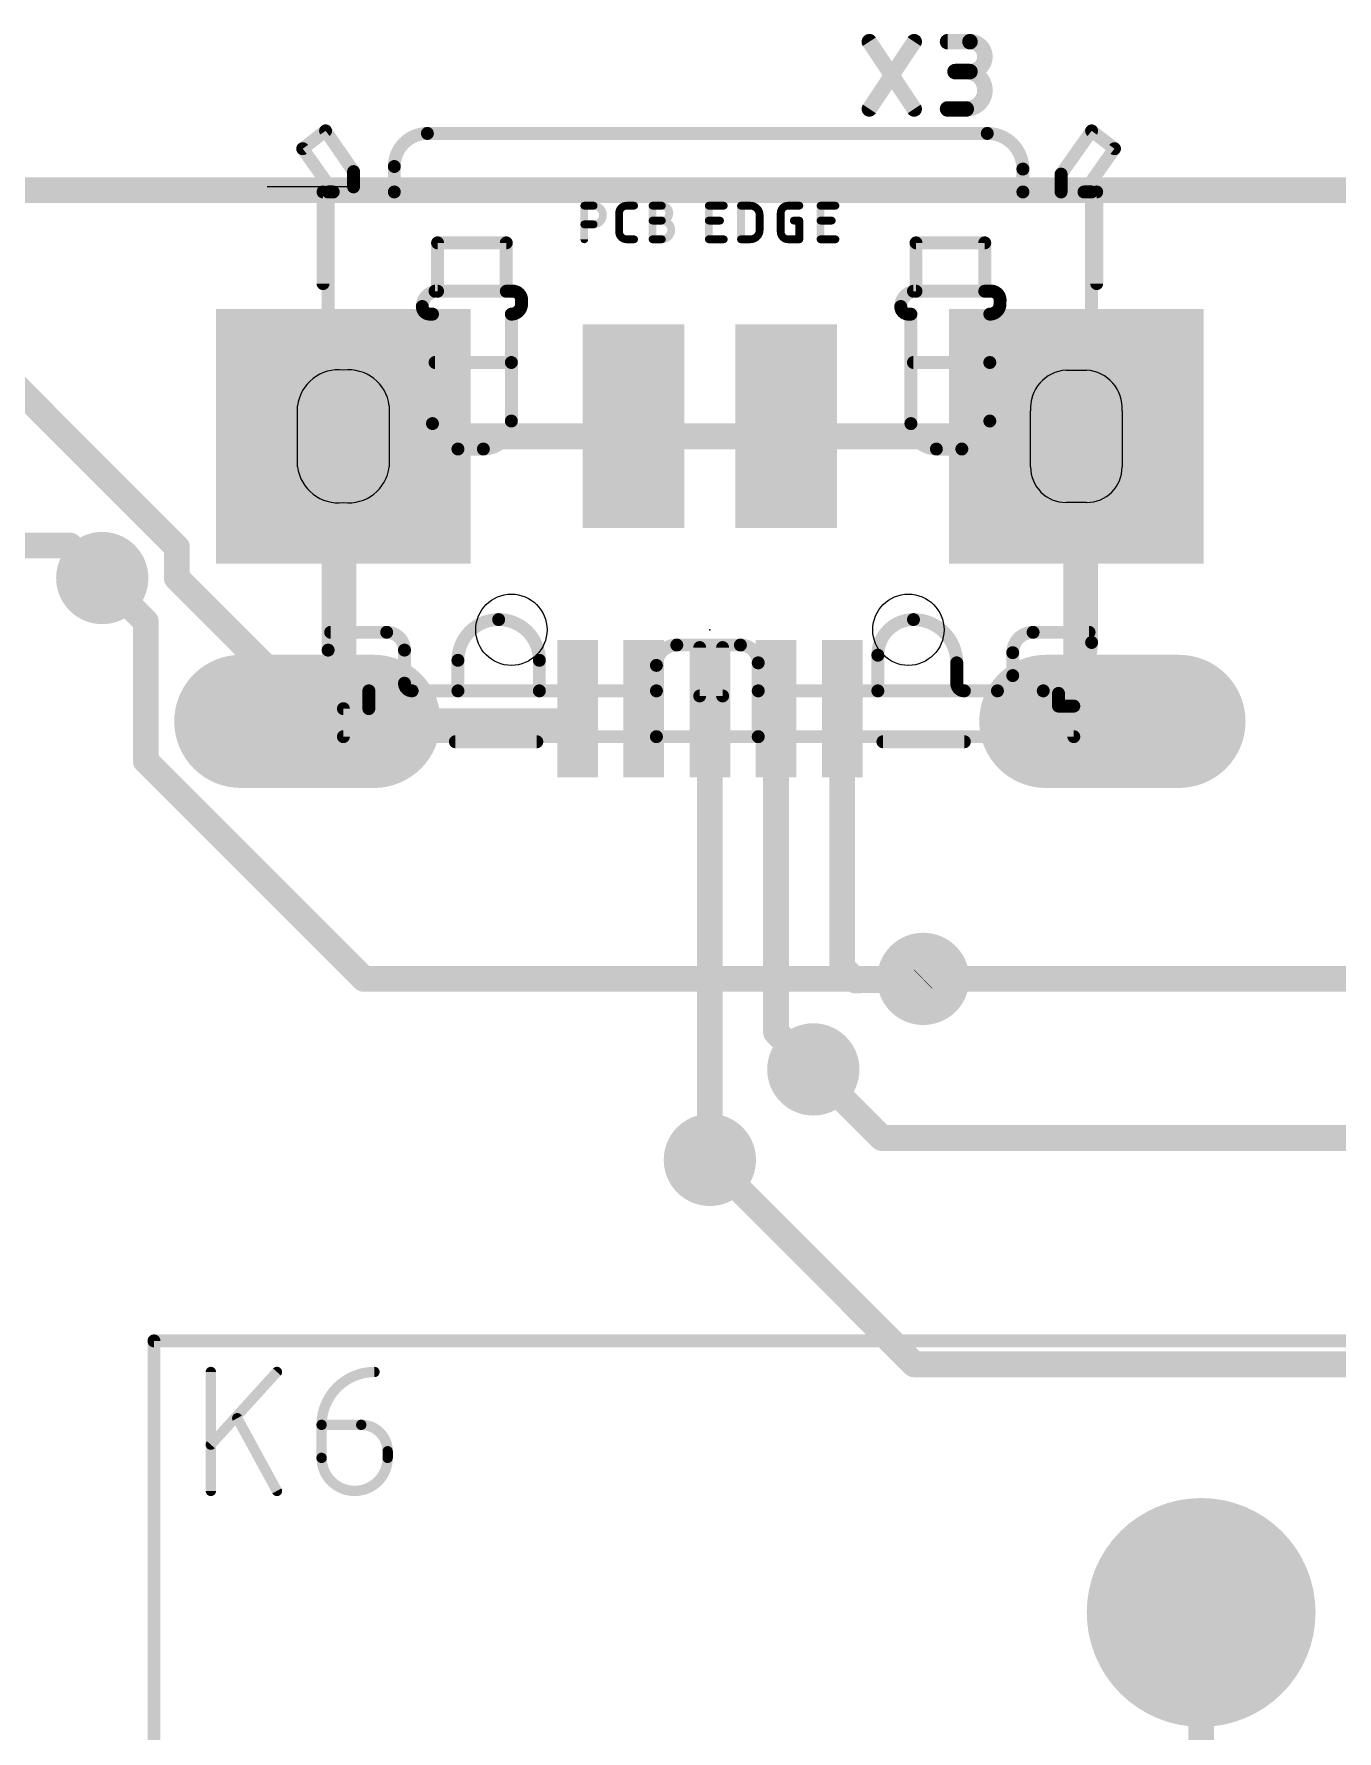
# Model space of a CAD drawing. Extents: x -145 to 0, y -20 to 96.
# Drawn here: x -20.99 to -8.19, y 79.48 to 96.15 of the extents above; entities that cross this region are included whole.
import ezdxf

# ---------------------------------------------------------------- set-up
doc = ezdxf.new("R2010")
doc.units = 0
for name, color, linetype in [('1', 12, 'CONTINUOUS'), ('16', 132, 'CONTINUOUS'), ('17', 110, 'CONTINUOUS'), ('18', 110, 'CONTINUOUS'), ('20', 31, 'CONTINUOUS'), ('21', 41, 'CONTINUOUS'), ('23', 53, 'CONTINUOUS'), ('25', 253, 'CONTINUOUS'), ('51', 253, 'CONTINUOUS')]:
    doc.layers.add(name, color=color, linetype=linetype)

# ---------------------------------------------------------------- blocks, each defined once
blk = doc.blocks.new('ROUNDP')
at = {"const_width": 0.5}
blk.add_lwpolyline([(0, -0.25, 1), (0, 0.25, 1), (0, -0.25)], format="xyb", dxfattribs=at)
blk = doc.blocks.new('RECT')
blk.add_solid([(-0.5, -0.5), (0.5, -0.5), (-0.5, 0.5), (0.5, 0.5)])
blk = doc.blocks.new('OFFSETP100')
at = {"const_width": 1}
blk.add_lwpolyline([(0, 0), (1, 0)], dxfattribs=at)
at = {"const_width": 0.5}
for points in [[(0, 0.25, 1), (0, -0.25)], [(1, -0.25, 1), (1, 0.25)]]:
    blk.add_lwpolyline(points, format="xyb", dxfattribs=at)
blk = doc.blocks.new('SQUAREP')
blk.add_solid([(-0.5, -0.5), (0.5, -0.5), (-0.5, 0.5), (0.5, 0.5)])
blk = doc.blocks.new('ROUNDV')
at = {"const_width": 0.5}
blk.add_lwpolyline([(0, -0.25, 1), (0, 0.25, 1), (0, -0.25)], format="xyb", dxfattribs=at)

msp = doc.modelspace()

# ---------------------------------------------------------------- linework, layer by layer
at = {"layer": '1', "const_width": 0.254}
for points in [[(0, 94.615), (-119.38, 94.615)], [(-21.5039, 93.025), (-19.5874, 91.1085)], [(-15.201, 92.197), (-15.101, 92.297)], [(-13.601, 92.297), (-13.701, 92.197)], [(-13.501, 92.197), (-13.601, 92.297)], [(-17.951, 92.197), (-15.201, 92.197)], [(-17.951, 92.197), (-17.951, 89.697)], [(-13.701, 92.197), (-15.201, 92.197)], [(-10.751, 92.197), (-13.501, 92.197)], [(-10.751, 92.197), (-10.751, 89.697)], [(-20.64, 91.125), (-21.971, 91.125)], [(-20.32, 90.805), (-20.64, 91.125)], [(-19.5874, 91.1085), (-19.5874, 90.805)], [(-19.5874, 90.805), (-18.1794, 89.397)], [(-17.951, 89.697), (-17.651, 89.397)], [(-11.051, 89.397), (-10.751, 89.697)], [(-18.1794, 89.397), (-17.651, 89.397)], [(-15.776, 89.397), (-17.651, 89.397)], [(-15.651, 89.522), (-15.776, 89.397)], [(-14.351, 85.09), (-14.351, 89.522)], [(-13.701, 89.522), (-13.701, 86.345)], [(-13.051, 89.522), (-13.051, 86.982)], [(-12.9227, 86.8537), (-13.051, 86.982)], [(-12.2586, 86.865), (-12.9227, 86.8537)], [(-12.2555, 86.868), (-12.2586, 86.865)], [(-13.701, 86.345), (-13.335, 85.979)], [(-9.525, 80.645), (-9.525, 77.4613)]]:
    msp.add_lwpolyline(points, dxfattribs=at)
at = {"layer": '1', "const_width": 0.127}
for points in [[(-15.0561, 92.2521, 1), (-15.1459, 92.3419)], [(-13.5561, 92.3419, 1), (-13.6459, 92.2521)], [(-13.5561, 92.2521, 1), (-13.6459, 92.3419)], [(-17.951, 92.2605, 1), (-17.951, 92.1335)], [(-17.8875, 92.197, 1), (-18.0145, 92.197)], [(-15.201, 92.2605, 1), (-15.201, 92.1335)], [(-15.2459, 92.2419, 1), (-15.1561, 92.1521)], [(-15.201, 92.1335, 1), (-15.201, 92.2605)], [(-13.7459, 92.2419, 1), (-13.6561, 92.1521)], [(-13.701, 92.1335, 1), (-13.701, 92.2605)], [(-13.501, 92.2605, 1), (-13.501, 92.1335)], [(-13.5459, 92.1521, 1), (-13.4561, 92.2419)], [(-10.6875, 92.197, 1), (-10.8145, 92.197)], [(-10.751, 92.1335, 1), (-10.751, 92.2605)], [(-20.5951, 91.1699, 1), (-20.6849, 91.0801)], [(-20.64, 91.0615, 1), (-20.64, 91.1885)], [(-19.5239, 91.1085, 1), (-19.6509, 91.1085)], [(-19.6323, 91.0636, 1), (-19.5425, 91.1534)], [(-20.3649, 90.7601, 1), (-20.2751, 90.8499)], [(-19.5425, 90.8499, 1), (-19.6323, 90.7601)], [(-19.6509, 90.805, 1), (-19.5239, 90.805)], [(-17.9061, 89.7419, 1), (-17.9959, 89.6521)], [(-18.0145, 89.697, 1), (-17.8875, 89.697)], [(-10.8145, 89.697, 1), (-10.6875, 89.697)], [(-10.7061, 89.6521, 1), (-10.7959, 89.7419)], [(-18.1794, 89.4605, 1), (-18.1794, 89.3335)], [(-17.651, 89.4605, 1), (-17.651, 89.3335)], [(-17.651, 89.3335, 1), (-17.651, 89.4605)], [(-15.776, 89.3335, 1), (-15.776, 89.4605)], [(-15.6061, 89.4771, 1), (-15.6959, 89.5669)], [(-14.2875, 89.522, 1), (-14.4145, 89.522)], [(-13.6375, 89.522, 1), (-13.7645, 89.522)], [(-12.9875, 89.522, 1), (-13.1145, 89.522)], [(-18.2243, 89.3521, 1), (-18.1345, 89.4419)], [(-17.6959, 89.3521, 1), (-17.6061, 89.4419)], [(-15.8209, 89.4419, 1), (-15.7311, 89.3521)], [(-11.0959, 89.4419, 1), (-11.0061, 89.3521)], [(-13.0061, 87.0269, 1), (-13.0959, 86.9371)], [(-13.1145, 86.982, 1), (-12.9875, 86.982)], [(-12.9237, 86.9171, 1), (-12.9216, 86.7902)], [(-12.9676, 86.8088, 1), (-12.8778, 86.8986)], [(-12.3035, 86.9099, 1), (-12.2136, 86.82)], [(-12.2106, 86.8231, 1), (-12.3004, 86.9129)], [(-12.2575, 86.8015, 1), (-12.2596, 86.9284)], [(-13.6561, 86.3899, 1), (-13.7459, 86.3001)], [(-13.7645, 86.345, 1), (-13.6375, 86.345)], [(-13.3799, 85.9341, 1), (-13.2901, 86.0239)], [(-14.4145, 85.09, 1), (-14.2875, 85.09)], [(-9.4615, 80.645, 1), (-9.5885, 80.645)]]:
    msp.add_lwpolyline(points, format="xyb", dxfattribs=at)
at = {"layer": '16', "const_width": 0.254}
for points in [[(0, 94.615), (-119.38, 94.615)], [(-19.8924, 90.3774), (-20.32, 90.805)], [(-19.8924, 89.0104), (-19.8924, 90.3774)], [(-17.75, 86.868), (-19.8924, 89.0104)], [(-12.2555, 86.868), (-17.75, 86.868)], [(-1.1339, 86.868), (-12.2555, 86.868)], [(-13.335, 85.979), (-12.661, 85.305)], [(-12.661, 85.305), (-2.159, 85.305)], [(-12.3435, 83.0825), (-14.351, 85.09)], [(-4.064, 83.0825), (-12.3435, 83.0825)]]:
    msp.add_lwpolyline(points, dxfattribs=at)
at = {"layer": '16', "const_width": 0.127}
for points in [[(-20.2751, 90.8499, 1), (-20.3649, 90.7601)], [(-19.8289, 90.3774, 1), (-19.9559, 90.3774)], [(-19.9373, 90.3325, 1), (-19.8475, 90.4223)], [(-19.8475, 89.0553, 1), (-19.9373, 88.9655)], [(-19.9559, 89.0104, 1), (-19.8289, 89.0104)], [(-17.75, 86.9315, 1), (-17.75, 86.8045)], [(-17.7949, 86.8231, 1), (-17.7051, 86.9129)], [(-12.2555, 86.9315, 1), (-12.2555, 86.8045)], [(-12.2555, 86.8045, 1), (-12.2555, 86.9315)], [(-13.2901, 86.0239, 1), (-13.3799, 85.9341)], [(-12.661, 85.3685, 1), (-12.661, 85.2415)], [(-12.7059, 85.2601, 1), (-12.6161, 85.3499)], [(-14.3061, 85.1349, 1), (-14.3959, 85.0451)], [(-12.3435, 83.146, 1), (-12.3435, 83.019)], [(-12.3884, 83.0376, 1), (-12.2986, 83.1274)]]:
    msp.add_lwpolyline(points, format="xyb", dxfattribs=at)
at = {"layer": '20'}
for p, q in [((-10.851, 92.847), (-10.651, 92.847)), ((-18.401, 91.897), (-18.401, 92.497)), ((-17.501, 92.497), (-17.501, 91.897)), ((-11.201, 91.897), (-11.201, 92.447)), ((-10.301, 92.447), (-10.301, 91.897)), ((-10.651, 91.547), (-10.851, 91.547))]:
    msp.add_line(p, q, dxfattribs=at)
for centre in [(-16.301, 90.297), (-12.401, 90.297)]:
    msp.add_circle(centre, 0.35, dxfattribs=at)
for centre, radius, start, end in [((-18.001, 92.447), 0.4031, 82.875, 172.875), ((-17.901, 92.447), 0.4031, 7.125, 97.125), ((-10.826, 92.472), 0.3758, 93.8141, 183.8141), ((-10.676, 92.472), 0.3758, 356.1859, 86.1859), ((-18.001, 91.947), 0.4031, 187.125, 277.125), ((-17.901, 91.947), 0.4031, 262.875, 352.875), ((-10.851, 91.897), 0.35, 180, 270), ((-10.651, 91.897), 0.35, 270, 0)]:
    msp.add_arc(centre, radius, start, end, dxfattribs=at)
at = {"layer": '21'}
for points, const_width in [([(-119.38, 94.615), (0, 94.615)], 0.1524), ([(-10.551, 94.597), (-18.151, 94.597)], 0.127), ([(-18.151, 94.597), (-18.151, 93.697)], 0.127), ([(-10.551, 93.697), (-10.551, 94.597)], 0.127), ([(-16.051, 89.197), (-16.851, 89.197)], 0.127), ([(-11.851, 89.197), (-12.651, 89.197)], 0.127)]:
    msp.add_lwpolyline(points, dxfattribs=dict(at, const_width=const_width))
at = {"layer": '21', "const_width": 0.0635}
for points in [[(-18.151, 94.6288, 1), (-18.151, 94.5653)], [(-18.1193, 94.597, 1), (-18.1827, 94.597)], [(-10.5192, 94.597, 1), (-10.5828, 94.597)], [(-10.551, 94.5653, 1), (-10.551, 94.6288)], [(-18.1827, 93.697, 1), (-18.1193, 93.697)], [(-10.5828, 93.697, 1), (-10.5192, 93.697)], [(-16.851, 89.2288, 1), (-16.851, 89.1653)], [(-16.051, 89.1653, 1), (-16.051, 89.2288)], [(-12.651, 89.2288, 1), (-12.651, 89.1653)], [(-11.851, 89.1653, 1), (-11.851, 89.2288)]]:
    msp.add_lwpolyline(points, format="xyb", dxfattribs=at)
at = {"layer": '23'}
msp.add_point((-14.351, 90.297), dxfattribs=at)
at = {"layer": '25'}
for points, const_width in [([(-12.7843, 95.4124), (-12.344, 96.0728)], 0.1524), ([(-12.7843, 96.0728), (-12.344, 95.4124)], 0.1524), ([(-12.0161, 96.0728), (-11.796, 96.0728)], 0.1524), ([(-11.796, 95.7793), (-11.9427, 95.7793)], 0.1524), ([(-12.0161, 95.4124), (-11.8326, 95.4124)], 0.1524), ([(-19.2532, 81.8388), (-19.2532, 83.0072)], 0.1016), ([(-18.6041, 83.0072), (-19.2532, 82.2932)], 0.1016), ([(-18.6041, 81.8388), (-18.9936, 82.5528)], 0.1016), ([(-18.1652, 82.4879), (-17.7758, 82.4879)], 0.1016), ([(-18.1652, 82.1634), (-18.1652, 82.4879)], 0.1016), ([(-17.5161, 82.2283), (-17.5161, 82.1634)], 0.1016)]:
    msp.add_lwpolyline(points, dxfattribs=dict(at, const_width=const_width))
for points, const_width in [([(-12.7526, 96.0939, 1), (-12.816, 96.0517)], 0.0762), ([(-12.3123, 96.0517, 1), (-12.3757, 96.0939)], 0.0762), ([(-12.0161, 96.1109, 1), (-12.0161, 96.0347)], 0.0762), ([(-11.796, 95.7793, 1), (-11.796, 96.0728)], 0.1524), ([(-11.796, 96.1109, 1), (-11.796, 96.0347)], 0.0762), ([(-11.796, 96.0347, 1), (-11.796, 96.1109)], 0.0762), ([(-11.9427, 95.8174, 1), (-11.9427, 95.7412)], 0.0762), ([(-11.8326, 95.4124, 1), (-11.8326, 95.7793)], 0.1524), ([(-11.8326, 95.8174, 1), (-11.8326, 95.7412)], 0.0762), ([(-11.796, 95.8174, 1), (-11.796, 95.7412)], 0.0762), ([(-11.796, 95.7412, 1), (-11.796, 95.8174)], 0.0762), ([(-12.816, 95.4335, 1), (-12.7526, 95.3913)], 0.0762), ([(-12.3757, 95.3913, 1), (-12.3123, 95.4335)], 0.0762), ([(-12.0161, 95.4505, 1), (-12.0161, 95.3743)], 0.0762), ([(-11.8326, 95.4505, 1), (-11.8326, 95.3743)], 0.0762), ([(-11.8326, 95.3743, 1), (-11.8326, 95.4505)], 0.0762), ([(-19.2278, 83.0072, 1), (-19.2786, 83.0072)], 0.0508), ([(-18.5853, 82.9901, 1), (-18.6229, 83.0243)], 0.0508), ([(-17.6459, 83.0072, 0.4142), (-18.1652, 82.4879)], 0.1016), ([(-17.6459, 82.9818, 1), (-17.6459, 83.0326)], 0.0508), ([(-18.9713, 82.565, 1), (-19.0159, 82.5407)], 0.0508), ([(-18.1652, 82.5133, 1), (-18.1652, 82.4625)], 0.0508), ([(-18.1398, 82.4879, 1), (-18.1906, 82.4879)], 0.0508), ([(-18.1906, 82.4879, 1), (-18.1398, 82.4879)], 0.0508), ([(-17.5161, 82.2283, 0.4142), (-17.7758, 82.4879)], 0.1016), ([(-17.7758, 82.5133, 1), (-17.7758, 82.4625)], 0.0508), ([(-17.7758, 82.4625, 1), (-17.7758, 82.5133)], 0.0508), ([(-19.272, 82.3103, 1), (-19.2344, 82.2761)], 0.0508), ([(-18.1652, 82.1634, 1), (-17.5161, 82.1634)], 0.1016), ([(-18.1398, 82.1634, 1), (-18.1906, 82.1634)], 0.0508), ([(-18.1906, 82.1634, 1), (-18.1398, 82.1634)], 0.0508), ([(-17.4907, 82.2283, 1), (-17.5415, 82.2283)], 0.0508), ([(-17.5415, 82.2283, 1), (-17.4907, 82.2283)], 0.0508), ([(-17.4907, 82.1634, 1), (-17.5415, 82.1634)], 0.0508), ([(-17.5415, 82.1634, 1), (-17.4907, 82.1634)], 0.0508), ([(-19.2786, 81.8388, 1), (-19.2278, 81.8388)], 0.0508), ([(-18.6264, 81.8266, 1), (-18.5818, 81.851)], 0.0508)]:
    msp.add_lwpolyline(points, format="xyb", dxfattribs=dict(at, const_width=const_width))
at = {"layer": '51'}
msp.add_line((-17.851, 94.647), (-18.701, 94.647), dxfattribs=at)
for points, const_width in [([(-18.351, 95.022), (-18.126, 95.197)], 0.127), ([(-18.126, 95.197), (-17.851, 94.797)], 0.127), ([(-11.626, 95.172), (-17.126, 95.172)], 0.127), ([(-10.601, 95.197), (-10.901, 94.772)], 0.127), ([(-10.376, 95.022), (-10.601, 95.197)], 0.127), ([(-18.051, 94.597), (-18.351, 95.022)], 0.127), ([(-10.376, 95.022), (-10.676, 94.597)], 0.127), ([(-17.851, 94.797), (-17.851, 94.647)], 0.127), ([(-17.451, 94.847), (-17.451, 94.597)], 0.127), ([(-11.276, 94.597), (-11.276, 94.822)], 0.127), ([(-10.901, 94.772), (-10.901, 94.597)], 0.127), ([(-18.051, 94.597), (-18.101, 94.597)], 0.127), ([(-18.101, 94.597), (-18.101, 90.097)], 0.127), ([(-17.451, 94.597), (-18.051, 94.597)], 0.127), ([(-11.276, 94.597), (-17.451, 94.597)], 0.127), ([(-10.901, 94.597), (-11.276, 94.597)], 0.127), ([(-10.676, 94.597), (-10.901, 94.597)], 0.127), ([(-10.601, 94.597), (-10.676, 94.597)], 0.127), ([(-10.601, 90.172), (-10.601, 94.597)], 0.127), ([(-15.5848, 94.1319), (-15.5848, 94.4621)], 0.0762), ([(-15.5848, 94.4621), (-15.4931, 94.4621)], 0.0762), ([(-15.2421, 94.2053), (-15.2421, 94.3887)], 0.0762), ([(-15.1687, 94.4621), (-15.0953, 94.4621)], 0.0762), ([(-14.9142, 94.1319), (-14.9142, 94.4621)], 0.0762), ([(-14.9142, 94.4621), (-14.8225, 94.4621)], 0.0762), ([(-14.9142, 94.3153), (-14.8225, 94.3153)], 0.0762), ([(-14.3612, 94.1319), (-14.3612, 94.4621)], 0.0762), ([(-14.3612, 94.4621), (-14.2145, 94.4621)], 0.0762), ([(-14.3612, 94.3153), (-14.2512, 94.3153)], 0.0762), ([(-14.0455, 94.1319), (-14.0455, 94.4621)], 0.0762), ([(-14.0455, 94.4621), (-13.9537, 94.4621)], 0.0762), ([(-13.862, 94.3704), (-13.862, 94.2236)], 0.0762), ([(-13.6553, 94.2053), (-13.6553, 94.3887)], 0.0762), ([(-13.5819, 94.4621), (-13.4719, 94.4621)], 0.0762), ([(-13.5269, 94.3153), (-13.4719, 94.3153)], 0.0762), ([(-13.4719, 94.3153), (-13.4719, 94.1319)], 0.0762), ([(-13.264, 94.1319), (-13.264, 94.4621)], 0.0762), ([(-13.264, 94.4621), (-13.1172, 94.4621)], 0.0762), ([(-13.264, 94.3153), (-13.1539, 94.3153)], 0.0762), ([(-15.4931, 94.2787), (-15.5848, 94.2787)], 0.0762), ([(-17.026, 93.622), (-17.026, 94.097)], 0.127), ([(-17.026, 94.097), (-16.351, 94.097)], 0.127), ([(-16.351, 94.097), (-16.351, 93.622)], 0.127), ([(-15.0953, 94.1319), (-15.1687, 94.1319)], 0.0762), ([(-14.8225, 94.1319), (-14.9142, 94.1319)], 0.0762), ([(-14.2145, 94.1319), (-14.3612, 94.1319)], 0.0762), ([(-13.9537, 94.1319), (-14.0455, 94.1319)], 0.0762), ([(-13.4719, 94.1319), (-13.5819, 94.1319)], 0.0762), ([(-13.1172, 94.1319), (-13.264, 94.1319)], 0.0762), ([(-12.326, 93.622), (-12.326, 94.097)], 0.127), ([(-12.326, 94.097), (-11.651, 94.097)], 0.127), ([(-11.651, 94.097), (-11.651, 93.622)], 0.127), ([(-16.351, 93.622), (-17.051, 93.622)], 0.127), ([(-16.351, 93.622), (-16.276, 93.622)], 0.127), ([(-11.651, 93.622), (-12.351, 93.622)], 0.127), ([(-11.651, 93.622), (-11.576, 93.622)], 0.127), ([(-16.201, 93.522), (-16.201, 93.497)], 0.127), ([(-11.501, 93.522), (-11.501, 93.497)], 0.127), ([(-17.076, 93.397), (-17.101, 93.397)], 0.127), ([(-17.076, 92.322), (-17.076, 93.397)], 0.127), ([(-16.301, 93.397), (-16.301, 92.922)], 0.127), ([(-12.376, 93.397), (-12.401, 93.397)], 0.127), ([(-12.376, 92.322), (-12.376, 93.397)], 0.127), ([(-11.601, 93.397), (-11.601, 92.922)], 0.127), ([(-16.301, 92.922), (-17.051, 92.922)], 0.127), ([(-16.301, 92.922), (-16.301, 92.347)], 0.127), ([(-11.601, 92.922), (-12.351, 92.922)], 0.127), ([(-11.601, 92.922), (-11.601, 92.347)], 0.127), ([(-16.576, 92.072), (-16.826, 92.072)], 0.127), ([(-11.876, 92.072), (-12.126, 92.072)], 0.127), ([(-17.526, 90.272), (-18.076, 90.272)], 0.127), ([(-14.676, 90.147), (-14.051, 90.147)], 0.127), ([(-14.451, 89.647), (-14.451, 90.122)], 0.127), ([(-14.226, 90.122), (-14.226, 89.647)], 0.127), ([(-10.626, 90.272), (-11.176, 90.272)], 0.127), ([(-17.351, 89.772), (-17.351, 90.097)], 0.127), ([(-16.826, 89.997), (-16.826, 89.697)], 0.127), ([(-16.026, 89.697), (-16.026, 89.997)], 0.127), ([(-13.876, 89.972), (-13.876, 89.697)], 0.127), ([(-12.701, 90.047), (-12.701, 89.697)], 0.127), ([(-11.926, 89.772), (-11.926, 89.972)], 0.127), ([(-11.376, 90.072), (-11.376, 89.847)], 0.127), ([(-14.876, 89.697), (-14.876, 89.947)], 0.127), ([(-17.701, 89.697), (-17.276, 89.697)], 0.127), ([(-17.701, 89.522), (-17.701, 89.697)], 0.127), ([(-16.826, 89.697), (-17.276, 89.697)], 0.127), ([(-16.826, 89.697), (-16.026, 89.697)], 0.127), ([(-16.026, 89.697), (-14.876, 89.697)], 0.127), ([(-14.876, 89.247), (-14.876, 89.697)], 0.127), ([(-14.226, 89.647), (-14.451, 89.647)], 0.127), ([(-13.876, 89.697), (-12.701, 89.697)], 0.127), ([(-13.876, 89.697), (-13.876, 89.247)], 0.127), ([(-12.701, 89.697), (-11.851, 89.697)], 0.127), ([(-11.526, 89.697), (-11.851, 89.697)], 0.127), ([(-11.526, 89.697), (-11.076, 89.697)], 0.127), ([(-10.926, 89.672), (-10.926, 89.547)], 0.127), ([(-17.951, 89.247), (-17.951, 89.522)], 0.127), ([(-17.951, 89.522), (-17.701, 89.522)], 0.127), ([(-10.926, 89.547), (-10.776, 89.547)], 0.127), ([(-10.776, 89.547), (-10.776, 89.247)], 0.127), ([(-14.876, 89.247), (-17.951, 89.247)], 0.127), ([(-13.876, 89.247), (-14.876, 89.247)], 0.127), ([(-10.776, 89.247), (-13.876, 89.247)], 0.127), ([(-19.812, 67.818), (-19.812, 83.312)], 0.127), ([(-19.812, 83.312), (-4.318, 83.312)], 0.127)]:
    msp.add_lwpolyline(points, dxfattribs=dict(at, const_width=const_width))
for points, const_width in [([(-18.0998, 95.215, 1), (-18.1522, 95.179)], 0.0635), ([(-18.1065, 95.1719, 1), (-18.1455, 95.2221)], 0.0635), ([(-17.126, 95.172, 0.4142), (-17.451, 94.847)], 0.127), ([(-17.126, 95.2038, 1), (-17.126, 95.1403)], 0.0635), ([(-17.126, 95.1403, 1), (-17.126, 95.2038)], 0.0635), ([(-11.626, 95.2038, 1), (-11.626, 95.1403)], 0.0635), ([(-11.276, 94.822, 0.4142), (-11.626, 95.172)], 0.127), ([(-11.626, 95.1403, 1), (-11.626, 95.2038)], 0.0635), ([(-10.5815, 95.2221, 1), (-10.6205, 95.1719)], 0.0635), ([(-10.5751, 95.1787, 1), (-10.6269, 95.2153)], 0.0635), ([(-18.3251, 95.0403, 1), (-18.3769, 95.0037)], 0.0635), ([(-18.3705, 95.0471, 1), (-18.3315, 94.9969)], 0.0635), ([(-10.3501, 95.0037, 1), (-10.4019, 95.0403)], 0.0635), ([(-10.3955, 94.9969, 1), (-10.3565, 95.0471)], 0.0635), ([(-17.8193, 94.797, 1), (-17.8827, 94.797)], 0.0635), ([(-17.8772, 94.779, 1), (-17.8248, 94.815)], 0.0635), ([(-17.4193, 94.847, 1), (-17.4827, 94.847)], 0.0635), ([(-17.4827, 94.847, 1), (-17.4193, 94.847)], 0.0635), ([(-11.2442, 94.822, 1), (-11.3078, 94.822)], 0.0635), ([(-11.3078, 94.822, 1), (-11.2442, 94.822)], 0.0635), ([(-17.8827, 94.647, 1), (-17.8193, 94.647)], 0.0635), ([(-10.8692, 94.772, 1), (-10.9328, 94.772)], 0.0635), ([(-10.9269, 94.7903, 1), (-10.8751, 94.7537)], 0.0635), ([(-18.0693, 94.597, 1), (-18.1328, 94.597)], 0.0635), ([(-18.101, 94.6288, 1), (-18.101, 94.5653)], 0.0635), ([(-18.051, 94.6288, 1), (-18.051, 94.5653)], 0.0635), ([(-18.0769, 94.5787, 1), (-18.0251, 94.6153)], 0.0635), ([(-18.051, 94.5653, 1), (-18.051, 94.6288)], 0.0635), ([(-17.451, 94.6288, 1), (-17.451, 94.5653)], 0.0635), ([(-17.4827, 94.597, 1), (-17.4193, 94.597)], 0.0635), ([(-17.451, 94.5653, 1), (-17.451, 94.6288)], 0.0635), ([(-11.3078, 94.597, 1), (-11.2442, 94.597)], 0.0635), ([(-11.276, 94.6288, 1), (-11.276, 94.5653)], 0.0635), ([(-11.276, 94.5653, 1), (-11.276, 94.6288)], 0.0635), ([(-10.9328, 94.597, 1), (-10.8692, 94.597)], 0.0635), ([(-10.901, 94.6288, 1), (-10.901, 94.5653)], 0.0635), ([(-10.901, 94.5653, 1), (-10.901, 94.6288)], 0.0635), ([(-10.676, 94.6288, 1), (-10.676, 94.5653)], 0.0635), ([(-10.7019, 94.6153, 1), (-10.6501, 94.5787)], 0.0635), ([(-10.676, 94.5653, 1), (-10.676, 94.6288)], 0.0635), ([(-10.5693, 94.597, 1), (-10.6328, 94.597)], 0.0635), ([(-10.601, 94.5653, 1), (-10.601, 94.6288)], 0.0635), ([(-15.5657, 94.4621, 1), (-15.6038, 94.4621)], 0.0381), ([(-15.5848, 94.4811, 1), (-15.5848, 94.4431)], 0.0381), ([(-15.4931, 94.2786, 1), (-15.4931, 94.4621)], 0.0762), ([(-15.4931, 94.4811, 1), (-15.4931, 94.4431)], 0.0381), ([(-15.4931, 94.4431, 1), (-15.4931, 94.4811)], 0.0381), ([(-15.1687, 94.4621, 0.4142), (-15.2421, 94.3887)], 0.0762), ([(-15.223, 94.3887, 1), (-15.2611, 94.3887)], 0.0381), ([(-15.2611, 94.3887, 1), (-15.223, 94.3887)], 0.0381), ([(-15.1687, 94.4811, 1), (-15.1687, 94.4431)], 0.0381), ([(-15.1687, 94.443, 1), (-15.1687, 94.4811)], 0.0381), ([(-15.0953, 94.4431, 1), (-15.0953, 94.4811)], 0.0381), ([(-14.8952, 94.4621, 1), (-14.9333, 94.4621)], 0.0381), ([(-14.9142, 94.3344, 1), (-14.9142, 94.2963)], 0.0381), ([(-14.9142, 94.4811, 1), (-14.9142, 94.4431)], 0.0381), ([(-14.8225, 94.3153, 1), (-14.8225, 94.4621)], 0.0762), ([(-14.8225, 94.1319, 1), (-14.8225, 94.3153)], 0.0762), ([(-14.8225, 94.3344, 1), (-14.8225, 94.2963)], 0.0381), ([(-14.8225, 94.3344, 1), (-14.8225, 94.2963)], 0.0381), ([(-14.8225, 94.4811, 1), (-14.8225, 94.4431)], 0.0381), ([(-14.8225, 94.4431, 1), (-14.8225, 94.4811)], 0.0381), ([(-14.8225, 94.2963, 1), (-14.8225, 94.3344)], 0.0381), ([(-14.3422, 94.4621, 1), (-14.3803, 94.4621)], 0.0381), ([(-14.3612, 94.3344, 1), (-14.3612, 94.2963)], 0.0381), ([(-14.3612, 94.4811, 1), (-14.3612, 94.4431)], 0.0381), ([(-14.2512, 94.2963, 1), (-14.2512, 94.3344)], 0.0381), ([(-14.2145, 94.4431, 1), (-14.2145, 94.4811)], 0.0381), ([(-14.0264, 94.4621, 1), (-14.0645, 94.4621)], 0.0381), ([(-14.0455, 94.4811, 1), (-14.0455, 94.4431)], 0.0381), ([(-13.862, 94.3704, 0.4142), (-13.9537, 94.4621)], 0.0762), ([(-13.9537, 94.4811, 1), (-13.9537, 94.4431)], 0.0381), ([(-13.9537, 94.4431, 1), (-13.9537, 94.4811)], 0.0381), ([(-13.843, 94.3704, 1), (-13.8811, 94.3704)], 0.0381), ([(-13.8811, 94.3704, 1), (-13.843, 94.3704)], 0.0381), ([(-13.6363, 94.3887, 1), (-13.6744, 94.3887)], 0.0381), ([(-13.6744, 94.3887, 1), (-13.6363, 94.3887)], 0.0381), ([(-13.5819, 94.4621, 0.4142), (-13.6553, 94.3887)], 0.0762), ([(-13.5819, 94.4811, 1), (-13.5819, 94.4431)], 0.0381), ([(-13.5819, 94.443, 1), (-13.5819, 94.4811)], 0.0381), ([(-13.5269, 94.3344, 1), (-13.5269, 94.2963)], 0.0381), ([(-13.4528, 94.3153, 1), (-13.4909, 94.3153)], 0.0381), ([(-13.4719, 94.4431, 1), (-13.4719, 94.4811)], 0.0381), ([(-13.4719, 94.2963, 1), (-13.4719, 94.3344)], 0.0381), ([(-13.264, 94.3344, 1), (-13.264, 94.2963)], 0.0381), ([(-13.2449, 94.4621, 1), (-13.283, 94.4621)], 0.0381), ([(-13.264, 94.4811, 1), (-13.264, 94.4431)], 0.0381), ([(-13.1539, 94.2963, 1), (-13.1539, 94.3344)], 0.0381), ([(-13.1172, 94.4431, 1), (-13.1172, 94.4811)], 0.0381), ([(-15.5848, 94.2977, 1), (-15.5848, 94.2596)], 0.0381), ([(-15.4931, 94.2977, 1), (-15.4931, 94.2596)], 0.0381), ([(-15.4931, 94.2596, 1), (-15.4931, 94.2977)], 0.0381), ([(-15.2421, 94.2053, 0.4142), (-15.1687, 94.1319)], 0.0762), ([(-15.223, 94.2053, 1), (-15.2611, 94.2053)], 0.0381), ([(-15.2611, 94.2053, 1), (-15.223, 94.2053)], 0.0381), ([(-13.9537, 94.1319, 0.4142), (-13.862, 94.2236)], 0.0762), ([(-13.843, 94.2236, 1), (-13.8811, 94.2236)], 0.0381), ([(-13.8811, 94.2236, 1), (-13.843, 94.2236)], 0.0381), ([(-13.6363, 94.2053, 1), (-13.6744, 94.2053)], 0.0381), ([(-13.6744, 94.2053, 1), (-13.6363, 94.2053)], 0.0381), ([(-13.6553, 94.2053, 0.4142), (-13.5819, 94.1319)], 0.0762), ([(-17.026, 94.1288, 1), (-17.026, 94.0653)], 0.0635), ([(-16.9943, 94.097, 1), (-17.0577, 94.097)], 0.0635), ([(-16.3193, 94.097, 1), (-16.3827, 94.097)], 0.0635), ([(-16.351, 94.0653, 1), (-16.351, 94.1288)], 0.0635), ([(-15.6038, 94.1319, 1), (-15.5657, 94.1319)], 0.0381), ([(-15.1687, 94.1509, 1), (-15.1687, 94.1129)], 0.0381), ([(-15.1687, 94.1129, 1), (-15.1687, 94.1509)], 0.0381), ([(-15.0953, 94.1129, 1), (-15.0953, 94.1509)], 0.0381), ([(-14.9333, 94.1319, 1), (-14.8952, 94.1319)], 0.0381), ([(-14.9142, 94.1509, 1), (-14.9142, 94.1129)], 0.0381), ([(-14.8225, 94.1509, 1), (-14.8225, 94.1129)], 0.0381), ([(-14.8225, 94.1129, 1), (-14.8225, 94.1509)], 0.0381), ([(-14.3803, 94.1319, 1), (-14.3422, 94.1319)], 0.0381), ([(-14.3612, 94.1509, 1), (-14.3612, 94.1129)], 0.0381), ([(-14.2145, 94.1129, 1), (-14.2145, 94.1509)], 0.0381), ([(-14.0645, 94.1319, 1), (-14.0264, 94.1319)], 0.0381), ([(-14.0455, 94.1509, 1), (-14.0455, 94.1129)], 0.0381), ([(-13.9537, 94.1509, 1), (-13.9537, 94.1129)], 0.0381), ([(-13.9537, 94.1129, 1), (-13.9537, 94.1509)], 0.0381), ([(-13.5819, 94.1509, 1), (-13.5819, 94.1129)], 0.0381), ([(-13.5819, 94.1129, 1), (-13.5819, 94.1509)], 0.0381), ([(-13.4909, 94.1319, 1), (-13.4528, 94.1319)], 0.0381), ([(-13.4719, 94.1129, 1), (-13.4719, 94.1509)], 0.0381), ([(-13.264, 94.1509, 1), (-13.264, 94.1129)], 0.0381), ([(-13.283, 94.1319, 1), (-13.2449, 94.1319)], 0.0381), ([(-13.1172, 94.1129, 1), (-13.1172, 94.1509)], 0.0381), ([(-12.2942, 94.097, 1), (-12.3578, 94.097)], 0.0635), ([(-12.326, 94.1288, 1), (-12.326, 94.0653)], 0.0635), ([(-11.6192, 94.097, 1), (-11.6828, 94.097)], 0.0635), ([(-11.651, 94.0653, 1), (-11.651, 94.1288)], 0.0635), ([(-17.026, 93.622, 0.4142), (-17.176, 93.472)], 0.127), ([(-17.051, 93.6538, 1), (-17.051, 93.5902)], 0.0635), ([(-17.026, 93.5902, 1), (-17.026, 93.6538)], 0.0635), ([(-16.351, 93.6538, 1), (-16.351, 93.5902)], 0.0635), ([(-16.351, 93.5902, 1), (-16.351, 93.6538)], 0.0635), ([(-16.201, 93.522, 0.4142), (-16.276, 93.622)], 0.127), ([(-16.2715, 93.6534, 1), (-16.2805, 93.5906)], 0.0635), ([(-16.276, 93.5902, 1), (-16.276, 93.6538)], 0.0635), ([(-12.326, 93.622, 0.4142), (-12.476, 93.472)], 0.127), ([(-12.351, 93.6538, 1), (-12.351, 93.5902)], 0.0635), ([(-12.326, 93.5902, 1), (-12.326, 93.6538)], 0.0635), ([(-11.651, 93.6538, 1), (-11.651, 93.5902)], 0.0635), ([(-11.651, 93.5902, 1), (-11.651, 93.6538)], 0.0635), ([(-11.501, 93.522, 0.4142), (-11.576, 93.622)], 0.127), ([(-11.5715, 93.6534, 1), (-11.5805, 93.5906)], 0.0635), ([(-11.576, 93.5902, 1), (-11.576, 93.6538)], 0.0635), ([(-17.176, 93.472, 0.4142), (-17.101, 93.397)], 0.127), ([(-17.1443, 93.472, 1), (-17.2078, 93.472)], 0.0635), ([(-17.0577, 93.622, 1), (-16.9943, 93.622)], 0.0635), ([(-16.3827, 93.622, 1), (-16.3193, 93.622)], 0.0635), ([(-16.301, 93.397, 0.4142), (-16.201, 93.497)], 0.127), ([(-16.1693, 93.522, 1), (-16.2327, 93.522)], 0.0635), ([(-16.1693, 93.497, 1), (-16.2327, 93.497)], 0.0635), ([(-16.2324, 93.5265, 1), (-16.1696, 93.5175)], 0.0635), ([(-16.2327, 93.497, 1), (-16.1693, 93.497)], 0.0635), ([(-12.4443, 93.472, 1), (-12.5078, 93.472)], 0.0635), ([(-12.476, 93.472, 0.4142), (-12.401, 93.397)], 0.127), ([(-12.3578, 93.622, 1), (-12.2942, 93.622)], 0.0635), ([(-11.6828, 93.622, 1), (-11.6192, 93.622)], 0.0635), ([(-11.601, 93.397, 0.4142), (-11.501, 93.497)], 0.127), ([(-11.4693, 93.522, 1), (-11.5328, 93.522)], 0.0635), ([(-11.4693, 93.497, 1), (-11.5328, 93.497)], 0.0635), ([(-11.5324, 93.5265, 1), (-11.4696, 93.5175)], 0.0635), ([(-11.5328, 93.497, 1), (-11.4693, 93.497)], 0.0635), ([(-17.2078, 93.472, 1), (-17.1443, 93.472)], 0.0635), ([(-17.101, 93.4288, 1), (-17.101, 93.3653)], 0.0635), ([(-17.0443, 93.397, 1), (-17.1077, 93.397)], 0.0635), ([(-17.101, 93.3653, 1), (-17.101, 93.4288)], 0.0635), ([(-17.076, 93.3653, 1), (-17.076, 93.4288)], 0.0635), ([(-16.301, 93.4288, 1), (-16.301, 93.3653)], 0.0635), ([(-16.2693, 93.397, 1), (-16.3328, 93.397)], 0.0635), ([(-12.5078, 93.472, 1), (-12.4443, 93.472)], 0.0635), ([(-12.401, 93.4288, 1), (-12.401, 93.3653)], 0.0635), ([(-12.3443, 93.397, 1), (-12.4078, 93.397)], 0.0635), ([(-12.401, 93.3653, 1), (-12.401, 93.4288)], 0.0635), ([(-12.376, 93.3653, 1), (-12.376, 93.4288)], 0.0635), ([(-11.5693, 93.397, 1), (-11.6328, 93.397)], 0.0635), ([(-11.601, 93.4288, 1), (-11.601, 93.3653)], 0.0635), ([(-17.051, 92.9538, 1), (-17.051, 92.8903)], 0.0635), ([(-16.2693, 92.922, 1), (-16.3328, 92.922)], 0.0635), ([(-16.3328, 92.922, 1), (-16.2693, 92.922)], 0.0635), ([(-16.301, 92.8903, 1), (-16.301, 92.9538)], 0.0635), ([(-12.351, 92.9538, 1), (-12.351, 92.8903)], 0.0635), ([(-11.5693, 92.922, 1), (-11.6328, 92.922)], 0.0635), ([(-11.6328, 92.922, 1), (-11.5693, 92.922)], 0.0635), ([(-11.601, 92.8903, 1), (-11.601, 92.9538)], 0.0635), ([(-17.076, 92.322, 0.4142), (-16.826, 92.072)], 0.127), ([(-17.0443, 92.322, 1), (-17.1077, 92.322)], 0.0635), ([(-17.1077, 92.322, 1), (-17.0443, 92.322)], 0.0635), ([(-16.576, 92.072, 0.4142), (-16.301, 92.347)], 0.127), ([(-16.2693, 92.347, 1), (-16.3328, 92.347)], 0.0635), ([(-16.3328, 92.347, 1), (-16.2693, 92.347)], 0.0635), ([(-12.376, 92.322, 0.4142), (-12.126, 92.072)], 0.127), ([(-12.3443, 92.322, 1), (-12.4078, 92.322)], 0.0635), ([(-12.4078, 92.322, 1), (-12.3443, 92.322)], 0.0635), ([(-11.876, 92.072, 0.4142), (-11.601, 92.347)], 0.127), ([(-11.5693, 92.347, 1), (-11.6328, 92.347)], 0.0635), ([(-11.6328, 92.347, 1), (-11.5693, 92.347)], 0.0635), ([(-16.826, 92.1038, 1), (-16.826, 92.0403)], 0.0635), ([(-16.826, 92.0403, 1), (-16.826, 92.1038)], 0.0635), ([(-16.576, 92.1038, 1), (-16.576, 92.0403)], 0.0635), ([(-16.576, 92.0403, 1), (-16.576, 92.1038)], 0.0635), ([(-12.126, 92.1038, 1), (-12.126, 92.0403)], 0.0635), ([(-12.126, 92.0403, 1), (-12.126, 92.1038)], 0.0635), ([(-11.876, 92.1038, 1), (-11.876, 92.0403)], 0.0635), ([(-11.876, 92.0403, 1), (-11.876, 92.1038)], 0.0635), ([(-16.426, 90.397, 0.4142), (-16.826, 89.997)], 0.127), ([(-16.026, 89.997, 0.4142), (-16.426, 90.397)], 0.127), ([(-16.426, 90.4288, 1), (-16.426, 90.3653)], 0.0635), ([(-16.426, 90.3653, 1), (-16.426, 90.4288)], 0.0635), ([(-12.351, 90.397, 0.4142), (-12.701, 90.047)], 0.127), ([(-11.926, 89.972, 0.4142), (-12.351, 90.397)], 0.127), ([(-12.351, 90.4288, 1), (-12.351, 90.3653)], 0.0635), ([(-12.351, 90.3653, 1), (-12.351, 90.4288)], 0.0635), ([(-18.076, 90.3038, 1), (-18.076, 90.2403)], 0.0635), ([(-17.351, 90.097, 0.4142), (-17.526, 90.272)], 0.127), ([(-17.526, 90.3038, 1), (-17.526, 90.2403)], 0.0635), ([(-17.526, 90.2403, 1), (-17.526, 90.3038)], 0.0635), ([(-14.676, 90.147, 0.4142), (-14.876, 89.947)], 0.127), ([(-14.676, 90.1788, 1), (-14.676, 90.1153)], 0.0635), ([(-14.676, 90.1153, 1), (-14.676, 90.1788)], 0.0635), ([(-14.4192, 90.122, 1), (-14.4828, 90.122)], 0.0635), ([(-14.1943, 90.122, 1), (-14.2578, 90.122)], 0.0635), ([(-13.876, 89.972, 0.4142), (-14.051, 90.147)], 0.127), ([(-14.051, 90.1788, 1), (-14.051, 90.1153)], 0.0635), ([(-14.051, 90.1153, 1), (-14.051, 90.1788)], 0.0635), ([(-11.176, 90.272, 0.4142), (-11.376, 90.072)], 0.127), ([(-11.176, 90.3038, 1), (-11.176, 90.2403)], 0.0635), ([(-11.176, 90.2403, 1), (-11.176, 90.3038)], 0.0635), ([(-11.076, 89.697, 0.4142), (-10.601, 90.172)], 0.127), ([(-10.5693, 90.172, 1), (-10.6328, 90.172)], 0.0635), ([(-10.6328, 90.172, 1), (-10.5693, 90.172)], 0.0635), ([(-10.626, 90.2403, 1), (-10.626, 90.3038)], 0.0635), ([(-18.0693, 90.097, 1), (-18.1328, 90.097)], 0.0635), ([(-18.1328, 90.097, 1), (-18.0693, 90.097)], 0.0635), ([(-18.101, 90.097, 0.4142), (-17.701, 89.697)], 0.127), ([(-17.3193, 90.097, 1), (-17.3827, 90.097)], 0.0635), ([(-17.3827, 90.097, 1), (-17.3193, 90.097)], 0.0635), ([(-16.7943, 89.997, 1), (-16.8577, 89.997)], 0.0635), ([(-16.8577, 89.997, 1), (-16.7943, 89.997)], 0.0635), ([(-15.9942, 89.997, 1), (-16.0577, 89.997)], 0.0635), ([(-16.0577, 89.997, 1), (-15.9942, 89.997)], 0.0635), ([(-13.8443, 89.972, 1), (-13.9078, 89.972)], 0.0635), ([(-12.6692, 90.047, 1), (-12.7328, 90.047)], 0.0635), ([(-12.7328, 90.047, 1), (-12.6692, 90.047)], 0.0635), ([(-11.8942, 89.972, 1), (-11.9578, 89.972)], 0.0635), ([(-11.3443, 90.072, 1), (-11.4078, 90.072)], 0.0635), ([(-11.4078, 90.072, 1), (-11.3443, 90.072)], 0.0635), ([(-14.8443, 89.947, 1), (-14.9078, 89.947)], 0.0635), ([(-14.9078, 89.947, 1), (-14.8443, 89.947)], 0.0635), ([(-13.9078, 89.972, 1), (-13.8443, 89.972)], 0.0635), ([(-11.9578, 89.972, 1), (-11.8942, 89.972)], 0.0635), ([(-11.526, 89.697, 0.4142), (-11.376, 89.847)], 0.127), ([(-11.3443, 89.847, 1), (-11.4078, 89.847)], 0.0635), ([(-11.4078, 89.847, 1), (-11.3443, 89.847)], 0.0635), ([(-17.701, 89.7288, 1), (-17.701, 89.6653)], 0.0635), ([(-17.6693, 89.697, 1), (-17.7327, 89.697)], 0.0635), ([(-17.701, 89.6653, 1), (-17.701, 89.7288)], 0.0635), ([(-17.351, 89.772, 0.4142), (-17.276, 89.697)], 0.127), ([(-17.3193, 89.772, 1), (-17.3827, 89.772)], 0.0635), ([(-17.3827, 89.772, 1), (-17.3193, 89.772)], 0.0635), ([(-17.276, 89.7288, 1), (-17.276, 89.6653)], 0.0635), ([(-17.276, 89.6653, 1), (-17.276, 89.7288)], 0.0635), ([(-17.276, 89.6653, 1), (-17.276, 89.7288)], 0.0635), ([(-16.826, 89.7288, 1), (-16.826, 89.6653)], 0.0635), ([(-16.8577, 89.697, 1), (-16.7943, 89.697)], 0.0635), ([(-16.826, 89.6653, 1), (-16.826, 89.7288)], 0.0635), ([(-16.026, 89.7288, 1), (-16.026, 89.6653)], 0.0635), ([(-16.0577, 89.697, 1), (-15.9942, 89.697)], 0.0635), ([(-16.026, 89.6653, 1), (-16.026, 89.7288)], 0.0635), ([(-14.8443, 89.697, 1), (-14.9078, 89.697)], 0.0635), ([(-14.9078, 89.697, 1), (-14.8443, 89.697)], 0.0635), ([(-14.876, 89.6653, 1), (-14.876, 89.7288)], 0.0635), ([(-14.4828, 89.647, 1), (-14.4192, 89.647)], 0.0635), ([(-14.451, 89.6788, 1), (-14.451, 89.6153)], 0.0635), ([(-14.2578, 89.647, 1), (-14.1943, 89.647)], 0.0635), ([(-14.226, 89.6153, 1), (-14.226, 89.6788)], 0.0635), ([(-13.876, 89.7288, 1), (-13.876, 89.6653)], 0.0635), ([(-13.8443, 89.697, 1), (-13.9078, 89.697)], 0.0635), ([(-13.9078, 89.697, 1), (-13.8443, 89.697)], 0.0635), ([(-12.7328, 89.697, 1), (-12.6692, 89.697)], 0.0635), ([(-12.701, 89.7288, 1), (-12.701, 89.6653)], 0.0635), ([(-12.701, 89.6653, 1), (-12.701, 89.7288)], 0.0635), ([(-11.8942, 89.772, 1), (-11.9578, 89.772)], 0.0635), ([(-11.9578, 89.772, 1), (-11.8942, 89.772)], 0.0635), ([(-11.926, 89.772, 0.4142), (-11.851, 89.697)], 0.127), ([(-11.851, 89.7288, 1), (-11.851, 89.6653)], 0.0635), ([(-11.851, 89.6653, 1), (-11.851, 89.7288)], 0.0635), ([(-11.851, 89.6653, 1), (-11.851, 89.7288)], 0.0635), ([(-11.526, 89.7288, 1), (-11.526, 89.6653)], 0.0635), ([(-11.526, 89.7288, 1), (-11.526, 89.6653)], 0.0635), ([(-11.526, 89.6653, 1), (-11.526, 89.7288)], 0.0635), ([(-11.076, 89.7288, 1), (-11.076, 89.6653)], 0.0635), ([(-11.076, 89.6653, 1), (-11.076, 89.7288)], 0.0635), ([(-10.8942, 89.672, 1), (-10.9578, 89.672)], 0.0635), ([(-17.9193, 89.522, 1), (-17.9827, 89.522)], 0.0635), ([(-17.951, 89.5538, 1), (-17.951, 89.4903)], 0.0635), ([(-17.7327, 89.522, 1), (-17.6693, 89.522)], 0.0635), ([(-17.701, 89.4903, 1), (-17.701, 89.5538)], 0.0635), ([(-10.9578, 89.547, 1), (-10.8942, 89.547)], 0.0635), ([(-10.926, 89.5788, 1), (-10.926, 89.5153)], 0.0635), ([(-10.7442, 89.547, 1), (-10.8078, 89.547)], 0.0635), ([(-10.776, 89.5153, 1), (-10.776, 89.5788)], 0.0635), ([(-17.951, 89.2788, 1), (-17.951, 89.2152)], 0.0635), ([(-17.9827, 89.247, 1), (-17.9193, 89.247)], 0.0635), ([(-14.876, 89.2788, 1), (-14.876, 89.2152)], 0.0635), ([(-14.9078, 89.247, 1), (-14.8443, 89.247)], 0.0635), ([(-14.876, 89.2152, 1), (-14.876, 89.2788)], 0.0635), ([(-13.876, 89.2788, 1), (-13.876, 89.2152)], 0.0635), ([(-13.9078, 89.247, 1), (-13.8443, 89.247)], 0.0635), ([(-13.876, 89.2152, 1), (-13.876, 89.2788)], 0.0635), ([(-10.8078, 89.247, 1), (-10.7442, 89.247)], 0.0635), ([(-10.776, 89.2152, 1), (-10.776, 89.2788)], 0.0635), ([(-19.812, 83.3438, 1), (-19.812, 83.2802)], 0.0635), ([(-19.7803, 83.312, 1), (-19.8438, 83.312)], 0.0635)]:
    msp.add_lwpolyline(points, format="xyb", dxfattribs=dict(at, const_width=const_width))

# ---------------------------------------------------------------- block references
at = {"layer": '1', "xscale": 2, "rotation": 270}
for p in [(-15.101, 92.297), (-13.601, 92.297)]:
    msp.add_blockref('RECT', p, dxfattribs=at)
at = {"layer": '1', "xscale": 0.4, "yscale": 1.35, "rotation": 180}
for p in [(-15.651, 89.522), (-15.001, 89.522), (-14.351, 89.522), (-13.701, 89.522), (-13.051, 89.522)]:
    msp.add_blockref('RECT', p, dxfattribs=at)
at = {"layer": '17'}
for name, p, xscale, yscale, rotation in [('SQUAREP', (-17.951, 92.197), 2.5, 2.5, 270), ('SQUAREP', (-17.951, 92.197), 2.5, 2.5, 270), ('SQUAREP', (-10.751, 92.197), 2.5, 2.5, 270), ('SQUAREP', (-10.751, 92.197), 2.5, 2.5, 270), ('OFFSETP100', (-17.651, 89.397), 1.308, 1.308, 180), ('OFFSETP100', (-17.651, 89.397), 1.308, 1.308, 180)]:
    msp.add_blockref(name, p, dxfattribs=dict(at, xscale=xscale, yscale=yscale, rotation=rotation))
for name, p, xscale, yscale in [('OFFSETP100', (-11.051, 89.397), 1.308, 1.308), ('OFFSETP100', (-11.051, 89.397), 1.308, 1.308), ('ROUNDP', (-9.525, 80.645), 2.2479, 2.2479), ('ROUNDP', (-9.525, 80.645), 2.2479, 2.2479)]:
    msp.add_blockref(name, p, dxfattribs=dict(at, xscale=xscale, yscale=yscale))
at = {"layer": '18', "xscale": 0.9064, "yscale": 0.9064}
for p in [(-20.32, 90.805), (-20.32, 90.805), (-12.2555, 86.868), (-12.2555, 86.868), (-13.335, 85.979), (-13.335, 85.979), (-14.351, 85.09), (-14.351, 85.09)]:
    msp.add_blockref('ROUNDV', p, dxfattribs=at)

doc.saveas('drawing.dxf')
